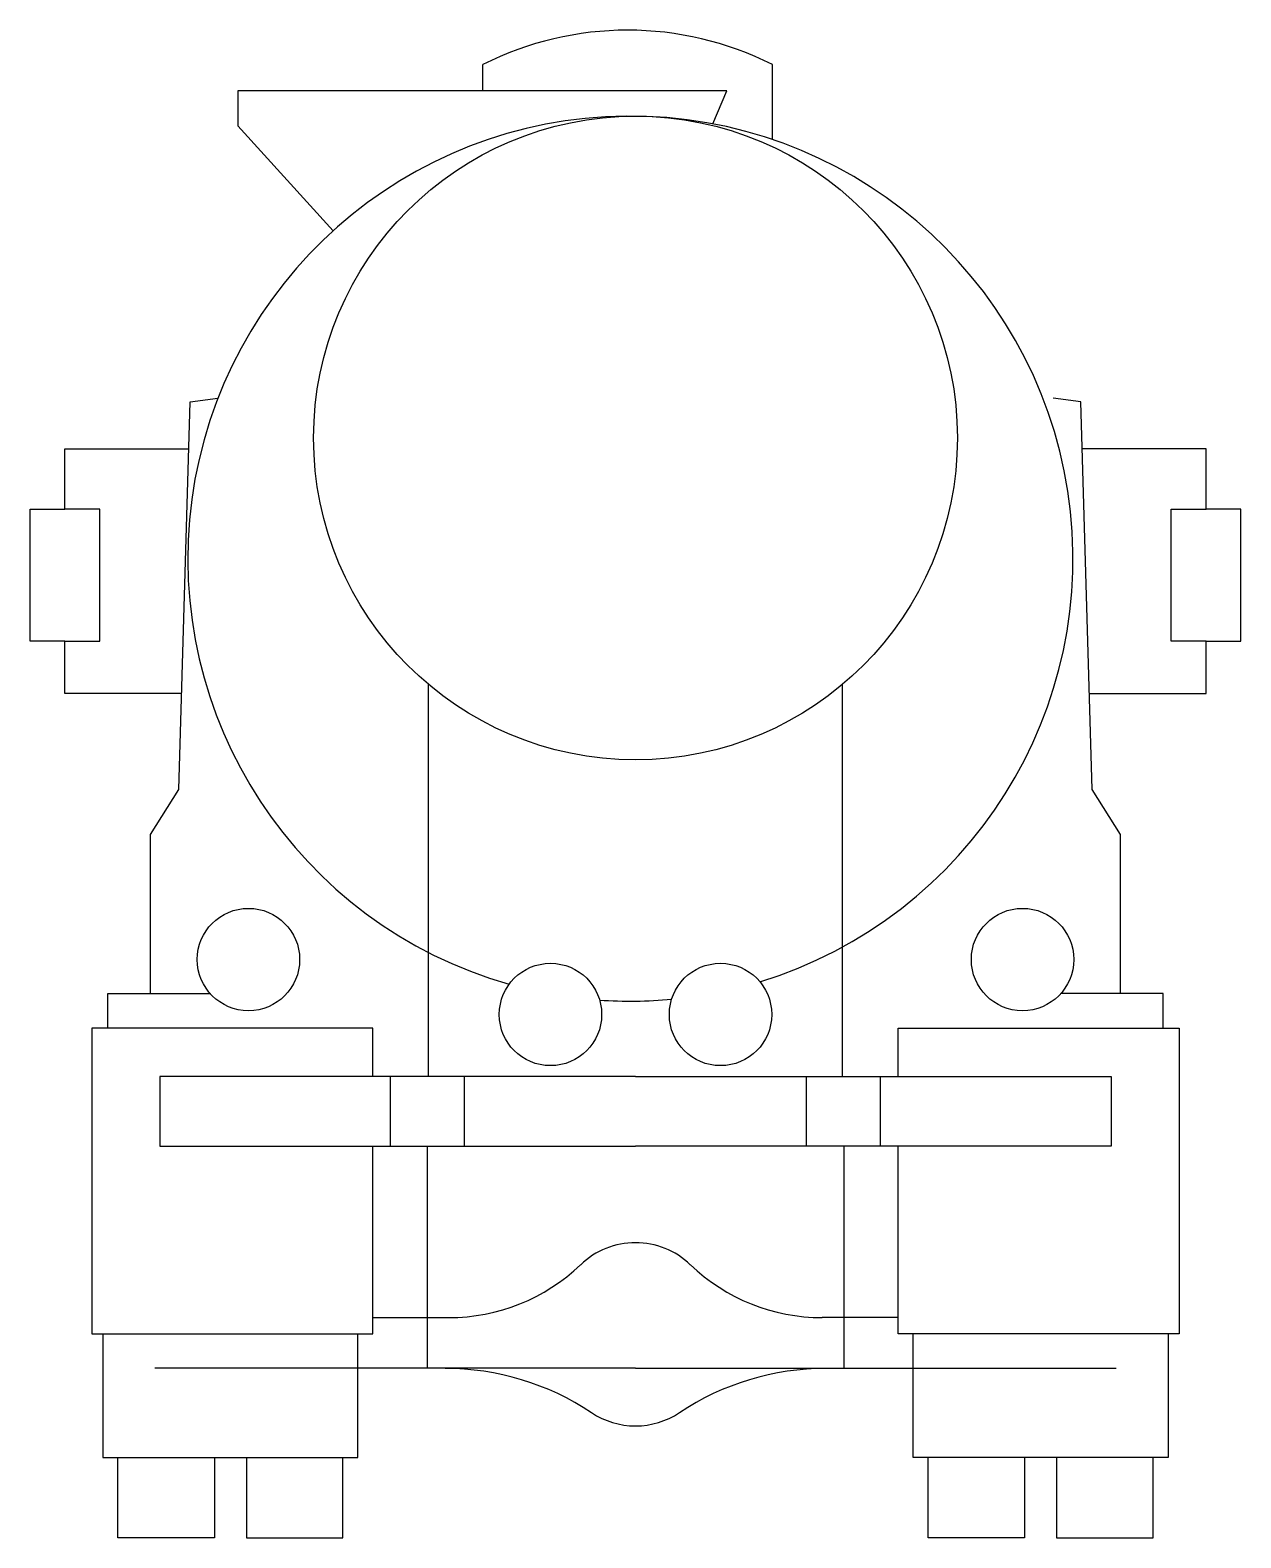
# Model space of a CAD drawing. Extents: x -50 to 50, y 0 to 124.
import ezdxf

# ---------------------------------------------------------------- set-up
doc = ezdxf.new("R2010")
doc.units = 0
doc.layers.add('LAYER01', color=7, linetype='CONTINUOUS')

msp = doc.modelspace()

# ---------------------------------------------------------------- linework, layer by layer
at = {"layer": 'LAYER01', "color": 7, "linetype": 'CONTINUOUS'}
for p, q in [((-12.59, 119.33), (-12.59, 121.49)), ((11.29, 115.32), (11.29, 121.49)), ((7.52, 119.33), (-32.78, 119.33)), ((-32.78, 119.33), (-32.78, 116.45)), ((6.37, 116.61), (7.52, 119.33)), ((-32.78, 116.45), (-24.93, 107.79)), ((-37.64, 61.72), (-36.73, 93.68)), ((-36.73, 93.68), (-34.43, 93.98)), ((36.73, 93.68), (34.43, 93.98)), ((37.64, 61.72), (36.73, 93.68)), ((-47.04, 89.81), (-36.84, 89.81)), ((-47.04, 84.82), (-47.04, 89.81)), ((47.04, 89.81), (36.84, 89.81)), ((47.04, 84.82), (47.04, 89.81)), ((-49.91, 73.95), (-49.91, 84.82)), ((-49.91, 84.82), (-47.04, 84.82)), ((-44.16, 84.82), (-47.04, 84.82)), ((-44.16, 73.95), (-44.16, 84.82)), ((44.16, 73.95), (44.16, 84.82)), ((44.16, 84.82), (47.04, 84.82)), ((49.91, 84.82), (47.04, 84.82)), ((49.91, 73.95), (49.91, 84.82)), ((-47.04, 73.95), (-49.91, 73.95)), ((-47.04, 73.95), (-44.16, 73.95)), ((-47.04, 69.64), (-47.04, 73.95)), ((47.04, 73.95), (44.16, 73.95)), ((47.04, 69.64), (47.04, 73.95)), ((47.04, 73.95), (49.91, 73.95)), ((-37.41, 69.64), (-47.04, 69.64)), ((-17.06, 38.05), (-17.06, 70.37)), ((17.06, 38.05), (17.06, 70.37)), ((37.41, 69.64), (47.04, 69.64)), ((-39.99, 58), (-37.64, 61.72)), ((39.99, 58), (37.64, 61.72)), ((-39.99, 44.89), (-39.99, 58)), ((39.99, 44.89), (39.99, 58)), ((-43.5, 44.89), (-35.08, 44.89)), ((-43.5, 42.03), (-43.5, 44.89)), ((43.5, 44.89), (35.08, 44.89)), ((43.5, 42.03), (43.5, 44.89)), ((-44.83, 42.03), (-44.83, 16.83)), ((-21.66, 42.03), (-44.83, 42.03)), ((-21.66, 38.05), (-21.66, 42.03)), ((21.66, 42.03), (44.83, 42.03)), ((21.66, 38.05), (21.66, 42.03)), ((44.83, 42.03), (44.83, 16.83)), ((0, 38.05), (-39.21, 38.05)), ((-39.21, 38.05), (-39.21, 32.31)), ((-20.21, 32.31), (-20.21, 38.05)), ((-14.09, 32.31), (-14.09, 38.05)), ((0, 38.05), (39.21, 38.05)), ((14.09, 32.31), (14.09, 38.05)), ((20.21, 32.31), (20.21, 38.05)), ((39.21, 38.05), (39.21, 32.31)), ((-39.21, 32.31), (0, 32.31)), ((-21.66, 16.83), (-21.66, 32.31)), ((-17.17, 32.31), (-17.17, 13.98)), ((39.21, 32.31), (0, 32.31)), ((17.17, 32.31), (17.17, 13.98)), ((21.66, 16.83), (21.66, 32.31)), ((-21.66, 18.16), (-15.4, 18.16)), ((21.66, 18.16), (15.4, 18.16)), ((-44.83, 16.83), (-21.66, 16.83)), ((-43.91, 16.83), (-43.91, 6.63)), ((-22.88, 6.63), (-22.88, 16.83)), ((44.83, 16.83), (21.66, 16.83)), ((22.88, 6.63), (22.88, 16.83)), ((43.91, 16.83), (43.91, 6.63)), ((0, 13.98), (-39.62, 13.98)), ((0, 13.98), (39.62, 13.98)), ((-43.91, 6.63), (-22.88, 6.63)), ((-42.67, 0), (-42.67, 6.63)), ((-34.71, 6.63), (-34.71, 0)), ((-32.08, 6.63), (-32.08, 0)), ((-24.12, 0), (-24.12, 6.63)), ((43.91, 6.63), (22.88, 6.63)), ((24.12, 0), (24.12, 6.63)), ((32.08, 6.63), (32.08, 0)), ((34.71, 6.63), (34.71, 0)), ((42.67, 0), (42.67, 6.63)), ((-34.71, 0), (-42.67, 0)), ((-32.08, 0), (-24.12, 0)), ((32.08, 0), (24.12, 0)), ((34.71, 0), (42.67, 0))]:
    msp.add_line(p, q, dxfattribs=at)
for centre, radius in [((0, 90.7), 26.54), ((-31.91, 47.69), 4.22), ((31.91, 47.69), 4.22), ((-7.01, 43.16), 4.22), ((7.01, 43.16), 4.22)]:
    msp.add_circle(centre, radius, dxfattribs=at)
for centre, radius, start, end in [((-0.65, 97.81), 26.52, 63.249, 116.751), ((-0.42, 80.75), 36.49, 287.0042, 254.1045), ((-0.42, 80.75), 36.49, 266.0135, 275.3327), ((0, 17.8), 6.54, 90, 133.7138), ((0, 17.8), 6.54, 46.2862, 90), ((-15.4, 33.9), 15.74, 270, 313.7138), ((15.4, 33.9), 15.74, 226.2862, 270), ((-15.7, -7.82), 21.79, 56.3486, 90), ((15.7, -7.82), 21.79, 90, 123.6514), ((0, 15.77), 6.54, 236.3486, 270), ((0, 15.77), 6.54, 270, 303.6514)]:
    msp.add_arc(centre, radius, start, end, dxfattribs=at)

doc.saveas('drawing.dxf')
